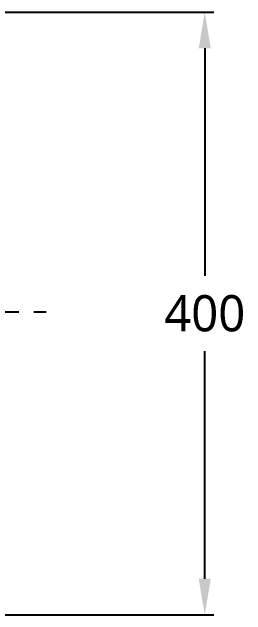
# Model space of a CAD drawing. Extents: x 5656 to 11650, y -52 to 2475.
# Drawn here: x 6482.5 to 6637.3, y 1494.1 to 1893.3 of the extents above; entities that cross this region are included whole.
import ezdxf

# ---------------------------------------------------------------- set-up
doc = ezdxf.new("R2010")
doc.units = 0
doc.header["$LTSCALE"] = 20
doc.header["$MEASUREMENT"] = 0
doc.linetypes.add('CENTER', pattern=[2, 1.25, -0.25, 0.25, -0.25])
doc.layers.get('0').update_dxf_attribs({"linetype": 'CONTINUOUS'})
doc.layers.get('DEFPOINTS').update_dxf_attribs({"linetype": 'CONTINUOUS'})
doc.layers.add('CENTER', color=2, linetype='CENTER')
doc.styles.get("Standard").update_dxf_attribs({"font": 'NanumGothic.ttf'})
doc.dimstyles.get("Standard").update_dxf_attribs({"dimtxt": 2.7, "dimasz": 2.5, "dimexe": 1.5, "dimexo": 1.5, "dimgap": 1.5, "dimtad": 1, "dimdec": 0, "dimlfac": 10, "dimzin": 0, "dimdsep": 46, "dimtxsty": 'Standard', "dimcen": 0, "dimclrt": 2, "dimadec": 0, "dimazin": 0, "dimtfac": 1, "dimtdec": 0, "dimtmove": 0, "dimatfit": 3, "dimfxl": 0, "dimtolj": 1, "dimtzin": 0, "dimarcsym": 0})

# ---------------------------------------------------------------- blocks, each defined once
blk = doc.blocks.new('*D63')
at = {"color": 3, "lineweight": -2}
for p, q in [((6078, 1893.3), (6616.04, 1893.3)), ((6610.04, 1869.3), (6610.04, 1718.68)), ((6610.04, 1518.1), (6610.04, 1668.72)), ((6066.99, 1494.1), (6616.04, 1494.1))]:
    blk.add_line(p, q, dxfattribs=at)
at = {"color": 3}
for points in [[(6606.04, 1869.3), (6614.04, 1869.3), (6610.04, 1893.3)], [(6606.04, 1518.1), (6614.04, 1518.1), (6610.04, 1494.1)]]:
    blk.add_solid(points, dxfattribs=at)
at = {"layer": 'DEFPOINTS', "color": 0}
for p in [(6076.2, 1893.3), (6065.19, 1494.1), (6610.04, 1494.1)]:
    blk.add_point(p, dxfattribs=at)
at = {"color": 2, "insert": (6610.04, 1693.7), "char_height": 24, "attachment_point": 5}
blk.add_mtext('\\A1;{\\fNanumGothic|b0|i0|c0|p50;400}', dxfattribs=at)

msp = doc.modelspace()

# ---------------------------------------------------------------- linework, layer by layer
at = {"layer": 'CENTER', "color": 1, "linetype": 'CENTER', "ltscale": 2}
msp.add_line((5777, 1694.9), (6505.07, 1694.9), dxfattribs=at)

# ---------------------------------------------------------------- dimensions: what is measured, and where the dimension line sits
dim = msp.add_linear_dim(base=(6610.04, 1494.1), p1=(6076.2, 1893.3), p2=(6065.19, 1494.1), angle=90, text='{\\fNanumGothic|b0|i0|c0|p50;400}', dimstyle='Standard', override={"dimscale": 1.2, "dimtxt": 20, "dimasz": 20, "dimexe": 5, "dimgap": 10, "dimtih": 1, "dimtoh": 1, "dimlfac": 1, "dimzin": 12, "dimclrd": 3, "dimclre": 3, "dimazin": 2, "dimarcsym": 1})
dim.commit()
dim.dimension.update_dxf_attribs({"geometry": '*D63', "text_midpoint": (6610.04, 1693.7)})

doc.saveas('drawing.dxf')
